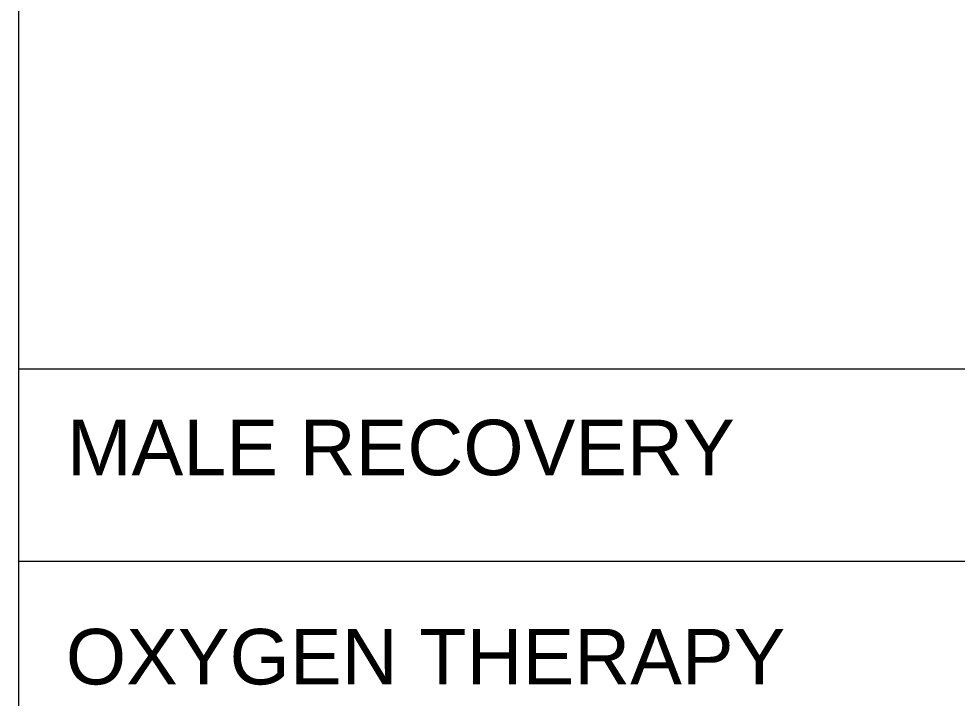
# Model space of a CAD drawing. Header units: millimetres. Extents: x 1464389 to 1998638, y -29162 to 256806.
# Drawn here: x 1520964 to 1534039, y 183466 to 192926 of the extents above; entities that cross this region are included whole.
import ezdxf

# ---------------------------------------------------------------- set-up
doc = ezdxf.new("R2010")
doc.units = ezdxf.units.MM
doc.header["$LTSCALE"] = 15
doc.layers.get('0').update_dxf_attribs({"lineweight": 5})
doc.layers.add('Text', color=250, linetype='Continuous')
doc.styles.add('ARIAL', font='arial.ttf')

msp = doc.modelspace()

# ---------------------------------------------------------------- linework, layer by layer
at = {"ltscale": 0.25}
for p, q in [((1520964.499396388, 188054.3011499085), (1566247.018197303, 188054.3011499085)), ((1520964.499396388, 185374.8011499085), (1615220.441612286, 185374.8011499085))]:
    msp.add_line(p, q, dxfattribs=at)
msp.add_lwpolyline([(1520964.499396388, 232978.4460797628), (1662718.573200785, 232978.4460797628), (1662718.573200785, -21144.53383157775), (1520964.499396388, -21144.53383157775)], close=True)

# ---------------------------------------------------------------- texts
at = {"layer": 'Text', "color": 3, "style": 'ARIAL'}
msp.add_text('OXYGEN THERAPY', height=773.2648307170966, dxfattribs=at).set_placement((1521620.322702599, 183657.487794362))
at = {"layer": 'Text', "color": 3, "insert": (1521635.822702602, 187343.4831772578), "char_height": 773.2648307170966, "width": 15411.20011922252, "attachment_point": 1, "style": 'ARIAL'}
msp.add_mtext('MALE RECOVERY', dxfattribs=at)

doc.saveas('drawing.dxf')
